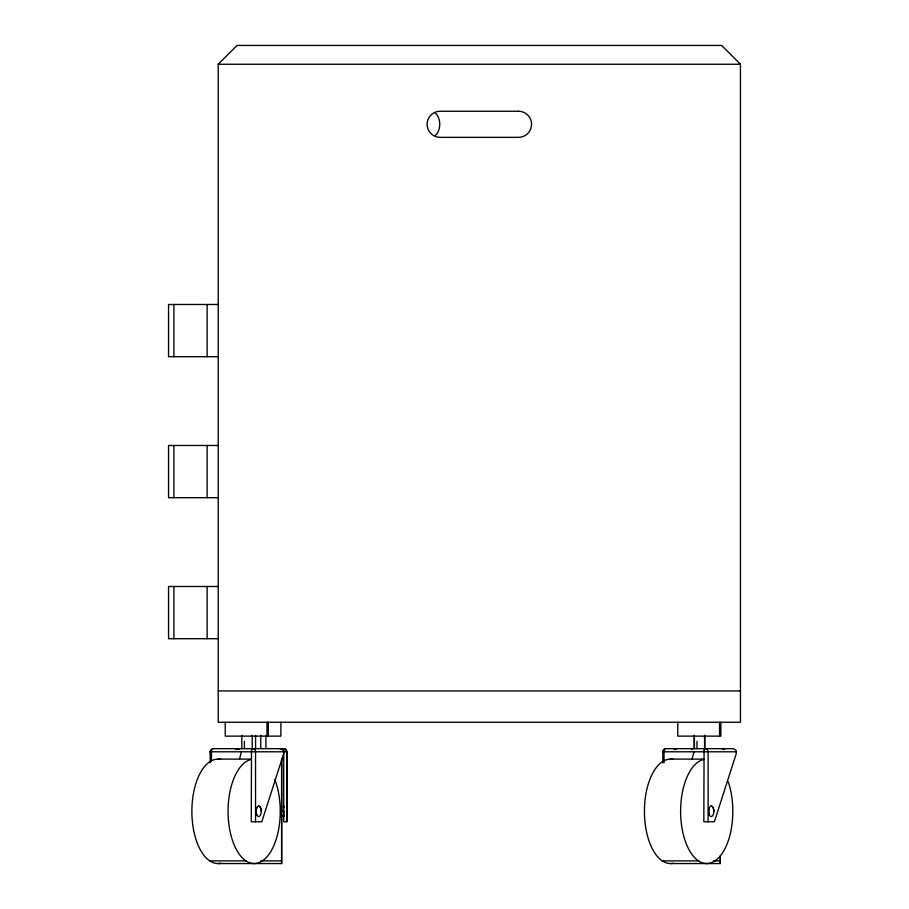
<?xml version="1.0" encoding="UTF-8"?>
<svg xmlns="http://www.w3.org/2000/svg" width="909" height="909" viewBox="0 0 909 909"><rect width="100%" height="100%" fill="white"/><g stroke="black" fill="none" stroke-linecap="round" stroke-linejoin="round"><path stroke-width="1.36" d="M281.654 808.737L281.631 863.55L218.092 863.55M281.62 806.862L281.642 759.106L281.642 811.294M281.642 812.907L281.642 816.555L281.631 815.566M283.722 812.067L283.722 816.555L283.722 815.725M283.722 806.931L283.722 806.101L283.722 807.908M286.858 815.668L286.858 806.931M286.858 816.157L286.858 815.021M286.858 806.987L286.858 806.101L286.858 807.635M670.649 863.55L720.314 863.55L720.326 856.198M281.631 806.374L281.642 808.226M286.858 816.452L286.858 814.225M241.476 751.788L239.51 758.845M694.044 751.788L692.067 758.845M662.877 762.765L662.877 751.788A3.136 2.716 -90 0 1 665.593 748.664L732.279 748.664L734.654 749.186L736.233 750.595L736.313 753.481L714.372 821.77L703.827 821.77L704.066 751.22M251.498 751.22L251.27 821.77L261.815 821.77L283.756 753.481L283.278 750.05L279.722 748.664M283.96 751.22L284.335 751.675M239.101 749.573L239.919 748.664M691.658 749.573L692.476 748.664M284.074 751.277L283.733 751.788L284.301 751.561M218.217 64.255L237.022 45.45L721.655 45.45L740.449 64.255L740.449 722.269L218.217 722.269L218.217 64.255L740.449 64.255M235.545 749.573L237.76 748.664L237.772 749.425M674.217 749.573L676.432 748.664L676.444 749.425M251.748 751.448L251.27 751.788A3.136 1.568 90 0 1 252.838 748.664A3.136 2.716 -90 0 1 255.543 751.788L255.543 821.77M704.384 751.675L703.827 751.788A3.136 1.568 90 0 1 705.395 748.664A3.136 2.716 -90 0 1 708.111 751.788L708.111 821.77M218.421 304.481L168.551 304.481L168.551 356.703L217.933 356.703M218.421 445.478L168.551 445.478L168.551 497.7L217.933 497.7M218.421 586.487L168.551 586.487L168.551 638.709L217.933 638.709M218.217 690.931L740.449 690.931M210.558 750.493A3.136 2.716 -90 0 1 213.024 748.664L283.722 748.664L285.926 749.573L286.846 751.788L286.858 821.77L283.722 821.77L283.722 748.789M209.899 751.788L286.858 751.788A3.136 3.136 0 0 0 283.722 748.664L283.722 748.686M662.456 751.788L736.563 751.788M217.853 759.106L251.248 759.106M670.41 759.106L703.816 759.106M281.358 811.328L284.108 811.328M220.671 759.39A52.222 26.1 90 0 0 192.458 800.329A52.222 26.1 90 0 0 209.752 860.891L245.93 860.891A52.222 26.1 90 0 0 275.427 841.598A52.222 26.1 90 0 0 274.859 779.536M260.747 860.891L281.642 860.891M673.228 759.39A52.222 26.1 90 0 0 645.015 800.329A52.222 26.1 90 0 0 662.309 860.891L698.498 860.891A52.222 26.1 90 0 0 727.564 842.745A52.222 26.1 90 0 0 728.257 781.82M713.349 860.891L720.314 860.891M722.405 749.425L723.007 748.721L724.609 749.573M662.627 751.675L662.809 751.22M210.07 751.675L210.309 762.765M210.252 751.22L210.309 751.788A3.136 2.716 -90 0 1 210.422 750.914M720.314 863.55L720.303 855.948M281.631 863.55L281.62 815.328M722.405 748.664L722.405 748.686A3.136 3.136 0 0 1 724.462 749.425M720.837 722.269L720.837 736.131L677.784 736.131L677.784 722.269M719.542 722.269L719.542 736.131M704.782 735.37L704.782 748.664M704.589 735.37L704.589 748.664M696.976 741.346L696.976 748.664M694.385 735.37L694.385 748.664M694.249 735.37L694.249 748.664M664.024 762.765L664.024 751.788A3.136 1.568 90 0 1 665.593 748.664M286.846 752.675L286.858 821.77M280.881 722.269L280.881 736.131L225.227 736.131L225.227 722.269M268.28 722.269L268.28 736.131M266.985 722.269L266.985 736.131M265.917 735.37L265.917 748.664M260.747 735.256L260.747 748.664M255.577 735.37L255.577 748.664M252.225 735.37L252.225 748.664M244.419 741.346L244.419 748.664M241.828 735.37L241.828 748.664M211.456 761.401L211.456 751.788A3.136 1.568 90 0 1 213.024 748.664M207.138 304.481L207.138 356.703M207.138 445.478L207.138 497.7M207.138 586.487L207.138 638.709M173.903 304.481L173.903 356.703M173.903 445.478L173.903 497.7M173.903 586.487L173.903 638.709M435.161 113A13.056 9.226 90 0 1 435.161 135.611M711.236 806.101A5.227 2.613 90 0 0 708.634 811.328A5.227 2.613 90 0 0 711.236 816.555A5.227 2.613 -90 0 0 713.849 811.328A5.227 2.613 90 0 0 711.236 806.101A5.227 2.613 -90 0 1 713.849 811.328M709.395 815.021A5.227 2.613 -90 0 1 709.395 807.635M673.467 863.22A52.222 26.1 -90 0 1 662.309 860.891M698.498 860.891A52.222 26.1 -90 0 1 680.75 805.919A52.222 26.1 -90 0 1 703.771 759.435M258.679 806.101A5.227 2.613 90 0 0 256.065 811.328A5.227 2.613 90 0 0 258.679 816.555A5.227 2.613 -90 0 0 261.292 811.328A5.227 2.613 90 0 0 258.679 806.101A5.227 2.613 -90 0 1 261.292 811.328M256.838 815.021A5.227 2.613 -90 0 1 256.838 807.635M220.91 863.22A52.222 26.1 -90 0 1 209.752 860.891M245.93 860.891A52.222 26.1 -90 0 1 228.193 805.919A52.222 26.1 -90 0 1 251.214 759.435M674.398 749.425A3.136 3.136 0 0 1 676.444 748.664M235.715 749.425A3.136 3.136 0 0 1 237.772 748.664M518.505 111.25L440.161 111.25A13.056 13.056 0 0 0 427.105 124.306A13.056 13.056 0 0 0 440.161 137.361L518.505 137.361A13.056 13.056 0 0 0 531.56 124.306A13.056 13.056 0 0 0 518.505 111.25"/></g></svg>
